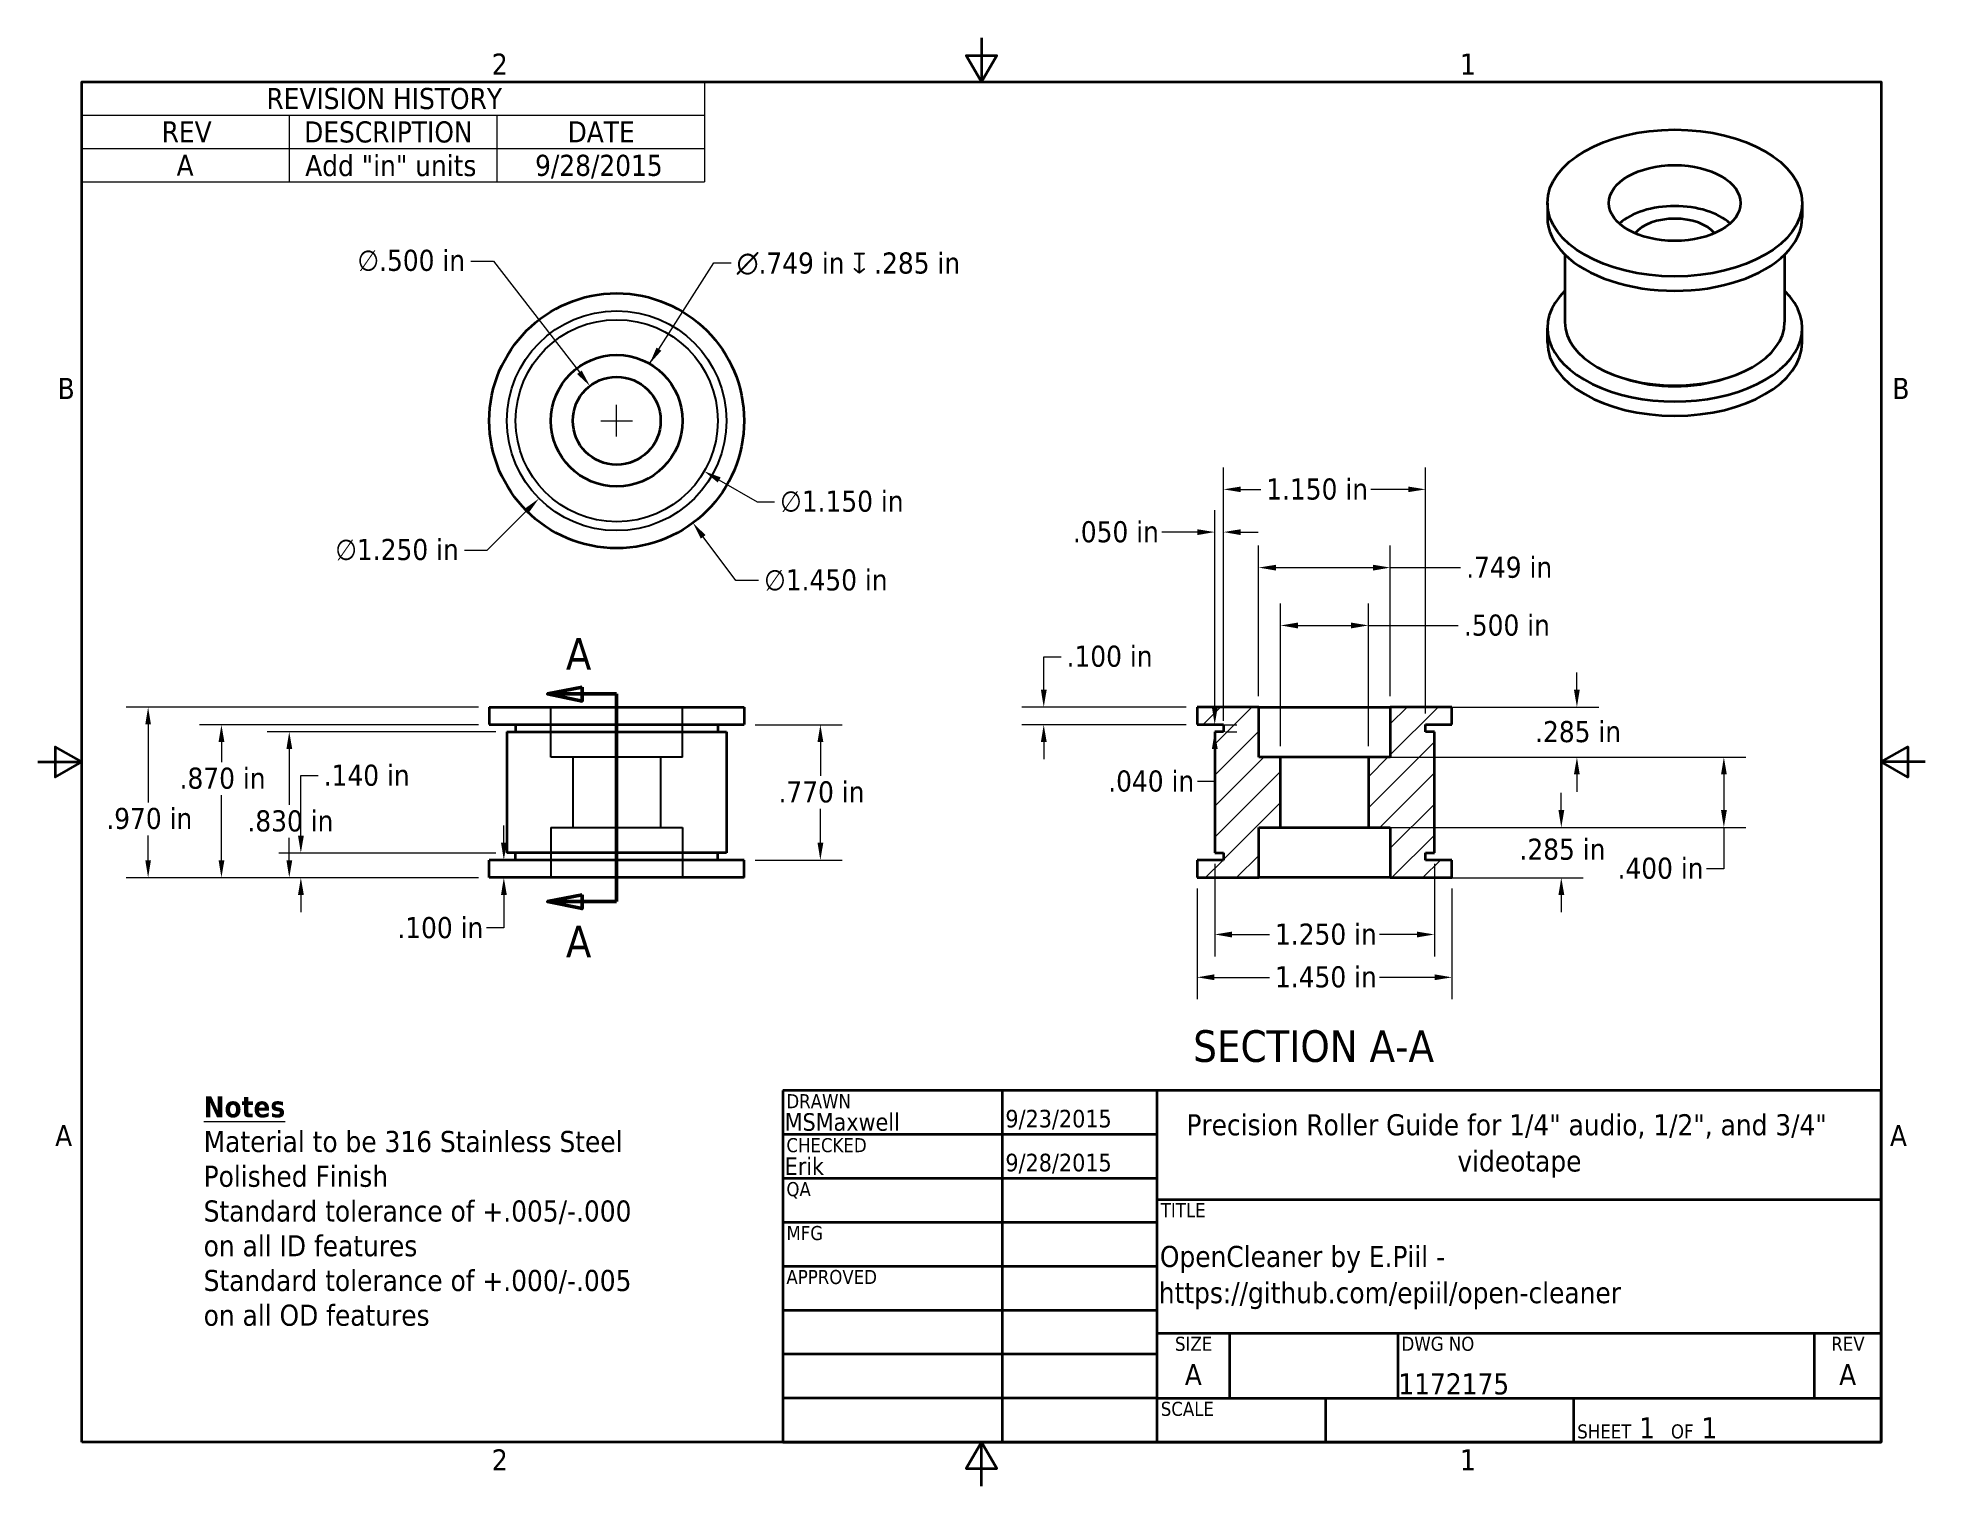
# Model space of a CAD drawing. Header units: inches. Extents: x 0.1 to 10.9, y 0.1 to 8.4.
import ezdxf
from ezdxf.enums import TextEntityAlignment as Align

# ---------------------------------------------------------------- set-up
doc = ezdxf.new("R2010")
doc.units = ezdxf.units.IN
doc.header["$MEASUREMENT"] = 0
for name, color, linetype, lineweight in [('Border (ANSI)', 7, 'Continuous', 35), ('Symbol (ANSI)', 7, 'Continuous', 18), ('Title (ANSI)', 7, 'Continuous', 35), ('Visible (ANSI)', 7, 'Continuous', 35)]:
    doc.layers.add(name, color=color, linetype=linetype, lineweight=lineweight)
for name, color, linetype, lineweight, true_color in [('Dimension (ANSI)', 1, 'Continuous', 18, 0xff0000), ('Hatch (ANSI)', 5, 'Continuous', 13, 0x0000ff), ('Hidden (ANSI)', 9, 'Continuous', 25, 0x808080), ('Section Line (ANSI)', 1, 'Continuous', 50, 0xff0000)]:
    doc.layers.add(name, color=color, linetype=linetype, lineweight=lineweight, true_color=true_color)
doc.styles.add('Label Text (ANSI)', font='tahoma.ttf')
doc.styles.add('Note Text (ANSI)', font='tahoma.ttf')
doc.styles.add('Text Style38', font='tahoma.ttf')
doc.styles.add('Text Style40', font='tahoma.ttf')
doc.dimstyles.new('Default (ANSI)', dxfattribs={"dimtxt": 0.12, "dimasz": 0.098425, "dimexe": 0.125, "dimexo": 0.0625, "dimgap": 0.031496, "dimtad": 0, "dimtih": 1, "dimtoh": 1, "dimdec": 3, "dimrnd": 1e-08, "dimzin": 4, "dimdsep": 46, "dimtxsty": 'Note Text (ANSI)', "dimcen": 0.09, "dimdle": 0.393701, "dimclrd": 256, "dimclre": 256, "dimclrt": 256, "dimadec": 0, "dimazin": 1, "dimtfac": 1, "dimtofl": 0, "dimtmove": 0, "dimatfit": 3, "dimfxl": 1, "dimtolj": 1, "dimtzin": 4, "dimlwd": -1, "dimlwe": -1, "dimarcsym": 0})
doc.dimstyles.new('Default (ANSI)$7', dxfattribs={"dimtxt": 0.12, "dimasz": 0.098425, "dimexe": 0.125, "dimexo": 0.0625, "dimgap": 0.031496, "dimtad": 0, "dimtih": 1, "dimtoh": 1, "dimdec": 3, "dimrnd": 1e-08, "dimzin": 4, "dimdsep": 46, "dimtxsty": 'Note Text (ANSI)', "dimcen": 0.09, "dimdle": 0.393701, "dimclrd": 256, "dimclre": 256, "dimclrt": 256, "dimadec": 0, "dimazin": 1, "dimtfac": 1, "dimtofl": 0, "dimtmove": 0, "dimatfit": 3, "dimfxl": 1, "dimtolj": 1, "dimtzin": 4, "dimlwd": -1, "dimlwe": -1, "dimarcsym": 0})

# ---------------------------------------------------------------- blocks, each defined once
blk = doc.blocks.new('Borders Default Border')
at = {"layer": 'Border (ANSI)', "flags": 128}
for points in [[(5.5, 8.37), (5.5, 8.12), (5.413, 8.27), (5.587, 8.27), (5.5, 8.12)], [(0.38, 0.38), (0.38, 8.12), (10.62, 8.12), (10.62, 0.38), (0.38, 0.38)], [(0.13, 4.25), (0.38, 4.25), (0.23, 4.337), (0.23, 4.163), (0.38, 4.25)], [(10.87, 4.25), (10.62, 4.25), (10.77, 4.337), (10.77, 4.163), (10.62, 4.25)], [(5.5, 0.13), (5.5, 0.38), (5.413, 0.23), (5.587, 0.23), (5.5, 0.38)]]:
    blk.add_lwpolyline(points, dxfattribs=at)
at = {"layer": 'Border (ANSI)', "char_height": 0.12, "attachment_point": 7, "style": 'Note Text (ANSI)'}
for s, insert in [('2', (2.714, 8.16)), ('1', (8.223, 8.16)), ('B', (0.243, 6.315)), ('B', (10.683, 6.315)), ('A', (0.229, 2.065)), ('A', (10.669, 2.065)), ('2', (2.714, 0.22)), ('1', (8.223, 0.22))]:
    blk.add_mtext(s, dxfattribs=dict(at, insert=insert))
blk = doc.blocks.new('Title Blocks ANSI A')
at = {"layer": 'Title (ANSI)'}
for p, q in [((11.25, 6.999), (5, 6.999)), ((5, 6.999), (5, 4.999)), ((6.25, 4.999), (6.25, 6.999)), ((7.13, 4.999), (7.13, 6.999)), ((11.25, 4.999), (11.25, 6.999)), ((7.13, 6.749), (5, 6.749)), ((7.13, 6.499), (5, 6.499)), ((7.13, 6.379), (11.25, 6.379)), ((7.13, 6.249), (5, 6.249)), ((7.13, 5.999), (5, 5.999)), ((7.13, 5.749), (5, 5.749)), ((7.13, 5.619), (11.25, 5.619)), ((7.544, 5.249), (7.544, 5.619)), ((8.5, 5.249), (8.5, 5.619)), ((10.87, 5.249), (10.87, 5.619)), ((7.13, 5.499), (5, 5.499)), ((7.13, 5.249), (5, 5.249)), ((7.13, 5.249), (11.25, 5.249)), ((8.089, 4.999), (8.089, 5.249)), ((9.5, 4.999), (9.5, 5.249)), ((5, 4.999), (11.25, 4.999))]:
    blk.add_line(p, q, dxfattribs=at)
at = {"layer": 'Title (ANSI)', "style": 'Text Style40'}
for s, p in [('DRAWN', (5.02, 6.979)), ('CHECKED', (5.02, 6.729)), ('QA', (5.02, 6.479)), ('TITLE', (7.15, 6.359)), ('MFG', (5.02, 6.229)), ('APPROVED', (5.02, 5.979)), ('DWG NO', (8.52, 5.599)), ('SCALE', (7.15, 5.229))]:
    blk.add_text(s, height=0.08, dxfattribs=at).set_placement(p, align=Align.TOP_LEFT)
for s, p in [('SIZE', (7.337, 5.599)), ('REV', (11.06, 5.599))]:
    blk.add_text(s, height=0.08, dxfattribs=at).set_placement(p, align=Align.TOP_CENTER)
at = {"layer": 'Title (ANSI)', "insert": (9.52, 5.019), "char_height": 0.12, "attachment_point": 7, "style": 'Note Text (ANSI)'}
blk.add_mtext('\\fTahoma|b0|i0;\\H0.0800;SHEET\\fTahoma|b0|i0;\\H0.1200; 1  \\fTahoma|b0|i0;\\H0.0800;OF\\fTahoma|b0|i0;\\H0.1200; 1 ', dxfattribs=at)
at = {"layer": 'Title (ANSI)'}
for tag, p, height, style in [('CREATION_DATE_001', (6.266, 6.79), 0.1, 'Text Style38'), ('AUTHOR_001', (5.01, 6.771), 0.1, 'Text Style38'), ('DESCRIPTION_001', (7.296, 6.745), 0.12, 'Note Text (ANSI)'), ('DESCRIPTION_002', (8.838, 6.539), 0.12, 'Note Text (ANSI)'), ('CHECKED_BY_001', (5.01, 6.519), 0.1, 'Text Style38'), ('CHECKED_DATE_001', (6.266, 6.54), 0.1, 'Text Style38'), ('PROJECT_001', (7.145, 5.996), 0.12, 'Note Text (ANSI)'), ('PROJECT_002', (7.139, 5.79), 0.12, 'Note Text (ANSI)'), ('Sheet_Size_001', (7.287, 5.324), 0.12, 'Note Text (ANSI)'), ('PART_NUMBER_001', (8.502, 5.271), 0.12, 'Note Text (ANSI)'), ('REVISION_NUMBER_001', (11.01, 5.324), 0.12, 'Note Text (ANSI)')]:
    blk.add_attdef(tag, p, '', height=height, dxfattribs=dict(at, style=style))
at = {"layer": 'Title (ANSI)', "style": 'Text Style38'}
for tag, p in [('MFG_APPROVED_BY', (5.02, 6.019)), ('MFG_APPROVED_DATE', (6.27, 6.019)), ('ENG_APPROVED_BY', (5.02, 5.769)), ('ENG_APPROVAL_DATE', (6.27, 5.769))]:
    blk.add_attdef(tag, text='', height=0.1, dxfattribs=at).set_placement(p, align=Align.BOTTOM_LEFT)
blk = doc.blocks.new('2dTransSection0')
at = {"layer": 'Section Line (ANSI)', "linetype": 'Continuous'}
for p, q in [((3.227, 4.676), (3.031, 4.637)), ((3.227, 4.637), (3.031, 4.637)), ((3.031, 4.637), (3.227, 4.597)), ((3.227, 4.597), (3.227, 4.676)), ((3.424, 4.637), (3.227, 4.637)), ((3.424, 3.456), (3.424, 4.637)), ((3.424, 4.423), (3.424, 4.637)), ((3.424, 3.456), (3.424, 3.669)), ((3.227, 3.495), (3.031, 3.456)), ((3.227, 3.456), (3.031, 3.456)), ((3.031, 3.456), (3.227, 3.416)), ((3.227, 3.416), (3.227, 3.495)), ((3.424, 3.456), (3.227, 3.456))]:
    blk.add_line(p, q, dxfattribs=at)
at = {"layer": 'Section Line (ANSI)', "linetype": 'Continuous', "flags": 128}
for points in [[(3.227, 4.676), (3.031, 4.637), (3.227, 4.597), (3.227, 4.676)], [(3.227, 3.495), (3.031, 3.456), (3.227, 3.416), (3.227, 3.495)]]:
    blk.add_lwpolyline(points, dxfattribs=at)
at = {"layer": 'Section Line (ANSI)'}
for points in [[(3.227, 4.676), (3.031, 4.637), (3.227, 4.597), (3.227, 4.676)], [(3.227, 3.495), (3.031, 3.456), (3.227, 3.416), (3.227, 3.495)]]:
    blk.add_solid(points, dxfattribs=at)
at = {"layer": 'Section Line (ANSI)', "char_height": 0.18, "attachment_point": 7, "style": 'Label Text (ANSI)'}
for insert in [(3.135, 4.775), (3.135, 3.138)]:
    blk.add_mtext('A', dxfattribs=dict(at, insert=insert))
blk = doc.blocks.new('*D7')
at = {"layer": 'Defpoints', "color": 0, "transparency": 16777216}
for p in [(2.991, 6.772), (3.858, 5.61)]:
    blk.add_point(p, dxfattribs=at)
at = {"layer": 'Dimension (ANSI)', "transparency": 16777216}
for p, q in [((3.424, 6.101), (3.424, 6.281)), ((3.334, 6.191), (3.514, 6.191)), ((4.102, 5.282), (3.917, 5.531)), ((4.231, 5.282), (4.102, 5.282))]:
    blk.add_line(p, q, dxfattribs=at)
blk.add_solid([(3.93, 5.541), (3.903, 5.521), (3.858, 5.61)], dxfattribs=at)
at = {"layer": 'Dimension (ANSI)', "transparency": 16777216, "insert": (4.263, 5.346), "char_height": 0.12, "attachment_point": 1, "style": 'Note Text (ANSI)'}
blk.add_mtext('\\A1;∅1.450 in', dxfattribs=at)
blk = doc.blocks.new('*D8')
at = {"layer": 'Defpoints', "color": 0, "transparency": 16777216}
for p in [(3.272, 6.389), (3.577, 5.993)]:
    blk.add_point(p, dxfattribs=at)
at = {"layer": 'Dimension (ANSI)', "transparency": 16777216}
for p, q in [((2.595, 7.099), (2.724, 7.099)), ((2.724, 7.099), (3.212, 6.467)), ((3.424, 6.101), (3.424, 6.281)), ((3.334, 6.191), (3.514, 6.191))]:
    blk.add_line(p, q, dxfattribs=at)
blk.add_solid([(3.225, 6.477), (3.199, 6.457), (3.272, 6.389)], dxfattribs=at)
at = {"layer": 'Dimension (ANSI)', "transparency": 16777216, "insert": (1.949, 7.164), "char_height": 0.12, "attachment_point": 1, "style": 'Note Text (ANSI)'}
blk.add_mtext('\\A1;∅.500 in', dxfattribs=at)
blk = doc.blocks.new('*D9')
at = {"layer": 'Defpoints', "color": 0, "transparency": 16777216}
for p in [(3.866, 6.633), (2.982, 5.749)]:
    blk.add_point(p, dxfattribs=at)
at = {"layer": 'Dimension (ANSI)', "transparency": 16777216}
for p, q in [((3.424, 6.101), (3.424, 6.281)), ((3.334, 6.191), (3.514, 6.191)), ((2.688, 5.455), (2.913, 5.68)), ((2.559, 5.455), (2.688, 5.455))]:
    blk.add_line(p, q, dxfattribs=at)
blk.add_solid([(2.901, 5.691), (2.924, 5.668), (2.982, 5.749)], dxfattribs=at)
at = {"layer": 'Dimension (ANSI)', "transparency": 16777216, "insert": (1.823, 5.519), "char_height": 0.12, "attachment_point": 1, "style": 'Note Text (ANSI)'}
blk.add_mtext('\\A1;∅1.250 in', dxfattribs=at)
blk = doc.blocks.new('*D10')
at = {"layer": 'Defpoints', "color": 0, "transparency": 16777216}
for p in [(2.699, 3.692), (2.782, 3.692), (2.699, 3.592)]:
    blk.add_point(p, dxfattribs=at)
at = {"layer": 'Dimension (ANSI)', "transparency": 16777216}
for p, q in [((2.782, 3.791), (2.782, 3.889)), ((2.762, 3.692), (2.907, 3.692)), ((2.762, 3.592), (2.907, 3.592)), ((2.782, 3.494), (2.782, 3.306)), ((2.782, 3.306), (2.684, 3.306))]:
    blk.add_line(p, q, dxfattribs=at)
for points in [[(2.766, 3.791), (2.799, 3.791), (2.782, 3.692)], [(2.766, 3.494), (2.799, 3.494), (2.782, 3.592)]]:
    blk.add_solid(points, dxfattribs=at)
at = {"layer": 'Dimension (ANSI)', "transparency": 16777216, "insert": (2.176, 3.368), "char_height": 0.12, "attachment_point": 1, "style": 'Note Text (ANSI)'}
blk.add_mtext('\\A1;.100 in', dxfattribs=at)
blk = doc.blocks.new('*D11')
at = {"layer": 'Defpoints', "color": 0, "transparency": 16777216}
for p in [(1.627, 3.732), (2.799, 3.732), (2.699, 3.592)]:
    blk.add_point(p, dxfattribs=at)
at = {"layer": 'Dimension (ANSI)', "transparency": 16777216}
for p, q in [((1.627, 3.831), (1.627, 4.173)), ((1.627, 4.173), (1.726, 4.173)), ((2.737, 3.732), (1.502, 3.732)), ((2.637, 3.592), (1.502, 3.592)), ((1.627, 3.494), (1.627, 3.396))]:
    blk.add_line(p, q, dxfattribs=at)
for points in [[(1.611, 3.831), (1.644, 3.831), (1.627, 3.732)], [(1.611, 3.494), (1.644, 3.494), (1.627, 3.592)]]:
    blk.add_solid(points, dxfattribs=at)
at = {"layer": 'Dimension (ANSI)', "transparency": 16777216, "insert": (1.757, 4.235), "char_height": 0.12, "attachment_point": 1, "style": 'Note Text (ANSI)'}
blk.add_mtext('\\A1;.140 in', dxfattribs=at)
blk = doc.blocks.new('*D12')
at = {"layer": 'Defpoints', "color": 0, "transparency": 16777216}
for p in [(1.561, 4.422), (2.799, 4.422), (2.699, 3.592)]:
    blk.add_point(p, dxfattribs=at)
at = {"layer": 'Dimension (ANSI)', "transparency": 16777216}
for p, q in [((2.737, 4.422), (1.436, 4.422)), ((1.561, 4.324), (1.561, 4.007)), ((1.561, 3.691), (1.561, 3.818)), ((2.637, 3.592), (1.436, 3.592))]:
    blk.add_line(p, q, dxfattribs=at)
for points in [[(1.545, 4.324), (1.578, 4.324), (1.561, 4.422)], [(1.545, 3.691), (1.578, 3.691), (1.561, 3.592)]]:
    blk.add_solid(points, dxfattribs=at)
at = {"layer": 'Dimension (ANSI)', "transparency": 16777216, "insert": (1.323, 3.975), "char_height": 0.12, "attachment_point": 1, "style": 'Note Text (ANSI)'}
blk.add_mtext('\\A1;.830 in', dxfattribs=at)
blk = doc.blocks.new('*D13')
at = {"layer": 'Defpoints', "color": 0, "transparency": 16777216}
for p in [(1.175, 4.462), (2.699, 4.462), (2.699, 3.592)]:
    blk.add_point(p, dxfattribs=at)
at = {"layer": 'Dimension (ANSI)', "transparency": 16777216}
for p, q in [((2.637, 4.462), (1.05, 4.462)), ((1.175, 4.364), (1.175, 4.249)), ((1.175, 3.691), (1.175, 4.061)), ((2.637, 3.592), (1.05, 3.592))]:
    blk.add_line(p, q, dxfattribs=at)
for points in [[(1.159, 4.364), (1.192, 4.364), (1.175, 4.462)], [(1.159, 3.691), (1.192, 3.691), (1.175, 3.592)]]:
    blk.add_solid(points, dxfattribs=at)
at = {"layer": 'Dimension (ANSI)', "transparency": 16777216, "insert": (0.937, 4.218), "char_height": 0.12, "attachment_point": 1, "style": 'Note Text (ANSI)'}
blk.add_mtext('\\A1;.870 in', dxfattribs=at)
blk = doc.blocks.new('*D14')
at = {"layer": 'Defpoints', "color": 0, "transparency": 16777216}
for p in [(0.758, 4.562), (2.699, 4.562), (2.699, 3.592)]:
    blk.add_point(p, dxfattribs=at)
at = {"layer": 'Dimension (ANSI)', "transparency": 16777216}
for p, q in [((2.637, 4.562), (0.633, 4.562)), ((0.758, 4.464), (0.758, 4.02)), ((0.758, 3.691), (0.758, 3.832)), ((2.637, 3.592), (0.633, 3.592))]:
    blk.add_line(p, q, dxfattribs=at)
for points in [[(0.742, 4.464), (0.774, 4.464), (0.758, 4.562)], [(0.742, 3.691), (0.774, 3.691), (0.758, 3.592)]]:
    blk.add_solid(points, dxfattribs=at)
at = {"layer": 'Dimension (ANSI)', "transparency": 16777216, "insert": (0.52, 3.989), "char_height": 0.12, "attachment_point": 1, "style": 'Note Text (ANSI)'}
blk.add_mtext('\\A1;.970 in', dxfattribs=at)
blk = doc.blocks.new('*D15')
at = {"layer": 'Defpoints', "color": 0, "transparency": 16777216}
for p in [(6.727, 4.562), (5.854, 4.462), (6.727, 4.462)]:
    blk.add_point(p, dxfattribs=at)
at = {"layer": 'Dimension (ANSI)', "transparency": 16777216}
for p, q in [((5.854, 4.661), (5.854, 4.849)), ((5.854, 4.849), (5.953, 4.849)), ((6.664, 4.562), (5.729, 4.562)), ((6.664, 4.462), (5.729, 4.462)), ((5.854, 4.364), (5.854, 4.266))]:
    blk.add_line(p, q, dxfattribs=at)
for points in [[(5.838, 4.661), (5.871, 4.661), (5.854, 4.562)], [(5.838, 4.364), (5.871, 4.364), (5.854, 4.462)]]:
    blk.add_solid(points, dxfattribs=at)
at = {"layer": 'Dimension (ANSI)', "transparency": 16777216, "insert": (5.984, 4.912), "char_height": 0.12, "attachment_point": 1, "style": 'Note Text (ANSI)'}
blk.add_mtext('\\A1;.100 in', dxfattribs=at)
blk = doc.blocks.new('*D16')
at = {"layer": 'Defpoints', "color": 0, "transparency": 16777216}
for p in [(7.826, 4.562), (7.826, 4.277), (8.888, 4.277)]:
    blk.add_point(p, dxfattribs=at)
at = {"layer": 'Dimension (ANSI)', "transparency": 16777216}
for p, q in [((8.888, 4.661), (8.888, 4.759)), ((7.889, 4.562), (9.013, 4.562)), ((7.889, 4.277), (9.013, 4.277)), ((8.888, 4.179), (8.888, 4.081))]:
    blk.add_line(p, q, dxfattribs=at)
for points in [[(8.871, 4.661), (8.904, 4.661), (8.888, 4.562)], [(8.871, 4.179), (8.904, 4.179), (8.888, 4.277)]]:
    blk.add_solid(points, dxfattribs=at)
at = {"layer": 'Dimension (ANSI)', "transparency": 16777216, "insert": (8.65, 4.483), "char_height": 0.12, "attachment_point": 1, "style": 'Note Text (ANSI)'}
blk.add_mtext('\\A1;.285 in', dxfattribs=at)
blk = doc.blocks.new('*D17')
at = {"layer": 'Defpoints', "color": 0, "transparency": 16777216}
for p in [(7.702, 4.277), (7.702, 3.877), (9.724, 3.877)]:
    blk.add_point(p, dxfattribs=at)
at = {"layer": 'Dimension (ANSI)', "transparency": 16777216}
for p, q in [((7.764, 4.277), (9.849, 4.277)), ((9.724, 4.179), (9.724, 3.976)), ((7.764, 3.877), (9.849, 3.877)), ((9.724, 3.877), (9.724, 3.643)), ((9.724, 3.643), (9.626, 3.643))]:
    blk.add_line(p, q, dxfattribs=at)
for points in [[(9.708, 4.179), (9.741, 4.179), (9.724, 4.277)], [(9.708, 3.976), (9.741, 3.976), (9.724, 3.877)]]:
    blk.add_solid(points, dxfattribs=at)
at = {"layer": 'Dimension (ANSI)', "transparency": 16777216, "insert": (9.119, 3.706), "char_height": 0.12, "attachment_point": 1, "style": 'Note Text (ANSI)'}
blk.add_mtext('\\A1;.400 in', dxfattribs=at)
blk = doc.blocks.new('*D18')
at = {"layer": 'Defpoints', "color": 0, "transparency": 16777216}
for p in [(7.826, 3.877), (7.826, 3.592), (8.799, 3.592)]:
    blk.add_point(p, dxfattribs=at)
at = {"layer": 'Dimension (ANSI)', "transparency": 16777216}
for p, q in [((8.799, 3.976), (8.799, 4.074)), ((7.889, 3.877), (8.924, 3.877)), ((7.889, 3.592), (8.924, 3.592)), ((8.799, 3.494), (8.799, 3.396))]:
    blk.add_line(p, q, dxfattribs=at)
for points in [[(8.783, 3.976), (8.816, 3.976), (8.799, 3.877)], [(8.783, 3.494), (8.816, 3.494), (8.799, 3.592)]]:
    blk.add_solid(points, dxfattribs=at)
at = {"layer": 'Dimension (ANSI)', "transparency": 16777216, "insert": (8.561, 3.814), "char_height": 0.12, "attachment_point": 1, "style": 'Note Text (ANSI)'}
blk.add_mtext('\\A1;.285 in', dxfattribs=at)
blk = doc.blocks.new('*D19')
at = {"layer": 'Defpoints', "color": 0, "transparency": 16777216}
for p in [(6.727, 4.462), (6.827, 4.422), (6.827, 4.422)]:
    blk.add_point(p, dxfattribs=at)
at = {"layer": 'Dimension (ANSI)', "transparency": 16777216}
for p, q in [((6.827, 4.561), (6.827, 4.659)), ((6.789, 4.462), (6.952, 4.462)), ((6.889, 4.422), (6.952, 4.422)), ((6.827, 4.324), (6.827, 4.14)), ((6.827, 4.14), (6.729, 4.14))]:
    blk.add_line(p, q, dxfattribs=at)
for points in [[(6.811, 4.561), (6.844, 4.561), (6.827, 4.462)], [(6.811, 4.324), (6.844, 4.324), (6.827, 4.422)]]:
    blk.add_solid(points, dxfattribs=at)
at = {"layer": 'Dimension (ANSI)', "transparency": 16777216, "insert": (6.221, 4.202), "char_height": 0.12, "attachment_point": 1, "style": 'Note Text (ANSI)'}
blk.add_mtext('\\A1;.040 in', dxfattribs=at)
blk = doc.blocks.new('*D20')
at = {"layer": 'Defpoints', "color": 0, "transparency": 16777216}
for p in [(6.827, 5.558), (6.827, 4.422), (6.877, 4.422)]:
    blk.add_point(p, dxfattribs=at)
at = {"layer": 'Dimension (ANSI)', "transparency": 16777216}
for p, q in [((6.827, 4.485), (6.827, 5.683)), ((6.877, 4.485), (6.877, 5.683)), ((6.728, 5.558), (6.527, 5.558)), ((6.975, 5.558), (7.074, 5.558))]:
    blk.add_line(p, q, dxfattribs=at)
for points in [[(6.728, 5.574), (6.728, 5.541), (6.827, 5.558)], [(6.975, 5.574), (6.975, 5.541), (6.877, 5.558)]]:
    blk.add_solid(points, dxfattribs=at)
at = {"layer": 'Dimension (ANSI)', "transparency": 16777216, "insert": (6.02, 5.62), "char_height": 0.12, "attachment_point": 1, "style": 'Note Text (ANSI)'}
blk.add_mtext('\\A1;.050 in', dxfattribs=at)
blk = doc.blocks.new('*D21')
at = {"layer": 'Defpoints', "color": 0, "transparency": 16777216}
for p in [(2.926, 6.479), (3.922, 5.904)]:
    blk.add_point(p, dxfattribs=at)
at = {"layer": 'Dimension (ANSI)', "transparency": 16777216}
for p, q in [((3.424, 6.101), (3.424, 6.281)), ((3.334, 6.191), (3.514, 6.191)), ((4.225, 5.729), (4.008, 5.854)), ((4.323, 5.729), (4.225, 5.729))]:
    blk.add_line(p, q, dxfattribs=at)
blk.add_solid([(4.016, 5.869), (3.999, 5.84), (3.922, 5.904)], dxfattribs=at)
at = {"layer": 'Dimension (ANSI)', "transparency": 16777216, "insert": (4.354, 5.794), "char_height": 0.12, "attachment_point": 1, "style": 'Note Text (ANSI)'}
blk.add_mtext('\\A1;∅1.150 in', dxfattribs=at)
blk = doc.blocks.new('*D22')
at = {"layer": 'Defpoints', "color": 0, "transparency": 16777216}
for p in [(8.027, 5.801), (6.877, 4.462), (8.027, 4.462)]:
    blk.add_point(p, dxfattribs=at)
at = {"layer": 'Dimension (ANSI)', "transparency": 16777216}
for p, q in [((6.877, 4.525), (6.877, 5.926)), ((8.027, 4.525), (8.027, 5.926)), ((6.975, 5.801), (7.089, 5.801)), ((7.928, 5.801), (7.715, 5.801))]:
    blk.add_line(p, q, dxfattribs=at)
for points in [[(6.975, 5.817), (6.975, 5.785), (6.877, 5.801)], [(7.928, 5.817), (7.928, 5.785), (8.027, 5.801)]]:
    blk.add_solid(points, dxfattribs=at)
at = {"layer": 'Dimension (ANSI)', "transparency": 16777216, "insert": (7.12, 5.863), "char_height": 0.12, "attachment_point": 1, "style": 'Note Text (ANSI)'}
blk.add_mtext('\\A1;1.150 in', dxfattribs=at)
blk = doc.blocks.new('*D23')
at = {"layer": 'Defpoints', "color": 0, "transparency": 16777216}
for p in [(7.826, 5.356), (7.077, 4.562), (7.826, 4.562)]:
    blk.add_point(p, dxfattribs=at)
at = {"layer": 'Dimension (ANSI)', "transparency": 16777216}
for p, q in [((7.077, 4.625), (7.077, 5.481)), ((7.826, 4.625), (7.826, 5.481)), ((7.176, 5.356), (7.728, 5.356)), ((7.826, 5.356), (8.226, 5.356))]:
    blk.add_line(p, q, dxfattribs=at)
for points in [[(7.176, 5.372), (7.176, 5.339), (7.077, 5.356)], [(7.728, 5.372), (7.728, 5.339), (7.826, 5.356)]]:
    blk.add_solid(points, dxfattribs=at)
at = {"layer": 'Dimension (ANSI)', "transparency": 16777216, "insert": (8.258, 5.418), "char_height": 0.12, "attachment_point": 1, "style": 'Note Text (ANSI)'}
blk.add_mtext('\\A1;.749 in', dxfattribs=at)
blk = doc.blocks.new('*D24')
at = {"layer": 'Defpoints', "color": 0, "transparency": 16777216}
for p in [(7.702, 5.027), (7.202, 4.277), (7.702, 4.277)]:
    blk.add_point(p, dxfattribs=at)
at = {"layer": 'Dimension (ANSI)', "transparency": 16777216}
for p, q in [((7.202, 4.34), (7.202, 5.152)), ((7.702, 4.34), (7.702, 5.152)), ((7.3, 5.027), (7.603, 5.027)), ((7.702, 5.027), (8.213, 5.027))]:
    blk.add_line(p, q, dxfattribs=at)
for points in [[(7.3, 5.043), (7.3, 5.01), (7.202, 5.027)], [(7.603, 5.043), (7.603, 5.01), (7.702, 5.027)]]:
    blk.add_solid(points, dxfattribs=at)
at = {"layer": 'Dimension (ANSI)', "transparency": 16777216, "insert": (8.245, 5.089), "char_height": 0.12, "attachment_point": 1, "style": 'Note Text (ANSI)'}
blk.add_mtext('\\A1;.500 in', dxfattribs=at)
blk = doc.blocks.new('*D25')
at = {"layer": 'Defpoints', "color": 0, "transparency": 16777216}
for p in [(6.727, 3.592), (8.177, 3.592), (6.727, 3.025)]:
    blk.add_point(p, dxfattribs=at)
at = {"layer": 'Dimension (ANSI)', "transparency": 16777216}
for p, q in [((6.727, 3.53), (6.727, 2.9)), ((8.177, 3.53), (8.177, 2.9)), ((6.825, 3.025), (7.139, 3.025)), ((8.078, 3.025), (7.765, 3.025))]:
    blk.add_line(p, q, dxfattribs=at)
for points in [[(6.825, 3.042), (6.825, 3.009), (6.727, 3.025)], [(8.078, 3.042), (8.078, 3.009), (8.177, 3.025)]]:
    blk.add_solid(points, dxfattribs=at)
at = {"layer": 'Dimension (ANSI)', "transparency": 16777216, "insert": (7.17, 3.088), "char_height": 0.12, "attachment_point": 1, "style": 'Note Text (ANSI)'}
blk.add_mtext('\\A1;1.450 in', dxfattribs=at)
blk = doc.blocks.new('*D26')
at = {"layer": 'Defpoints', "color": 0, "transparency": 16777216}
for p in [(6.827, 3.732), (8.077, 3.732), (8.077, 3.269)]:
    blk.add_point(p, dxfattribs=at)
at = {"layer": 'Dimension (ANSI)', "transparency": 16777216}
for p, q in [((6.827, 3.67), (6.827, 3.144)), ((8.077, 3.67), (8.077, 3.144)), ((6.925, 3.269), (7.139, 3.269)), ((7.978, 3.269), (7.765, 3.269))]:
    blk.add_line(p, q, dxfattribs=at)
for points in [[(6.925, 3.285), (6.925, 3.252), (6.827, 3.269)], [(7.978, 3.285), (7.978, 3.252), (8.077, 3.269)]]:
    blk.add_solid(points, dxfattribs=at)
at = {"layer": 'Dimension (ANSI)', "transparency": 16777216, "insert": (7.17, 3.331), "char_height": 0.12, "attachment_point": 1, "style": 'Note Text (ANSI)'}
blk.add_mtext('\\A1;1.250 in', dxfattribs=at)
blk = doc.blocks.new('*D27')
at = {"layer": 'Defpoints', "color": 0, "transparency": 16777216}
for p in [(4.149, 4.462), (4.583, 4.462), (4.149, 3.692)]:
    blk.add_point(p, dxfattribs=at)
at = {"layer": 'Dimension (ANSI)', "transparency": 16777216}
for p, q in [((4.212, 4.462), (4.708, 4.462)), ((4.583, 4.364), (4.583, 4.171)), ((4.583, 3.791), (4.583, 3.983)), ((4.212, 3.692), (4.708, 3.692))]:
    blk.add_line(p, q, dxfattribs=at)
for points in [[(4.567, 4.364), (4.6, 4.364), (4.583, 4.462)], [(4.567, 3.791), (4.6, 3.791), (4.583, 3.692)]]:
    blk.add_solid(points, dxfattribs=at)
at = {"layer": 'Dimension (ANSI)', "transparency": 16777216, "insert": (4.345, 4.14), "char_height": 0.12, "attachment_point": 1, "style": 'Note Text (ANSI)'}
blk.add_mtext('\\A1;.770 in', dxfattribs=at)
blk = doc.blocks.new('REVISION HISTORY')
at = {"layer": 'Symbol (ANSI)'}
for p, q in [((0.38, 8.12), (3.923, 8.12)), ((0.38, 8.12), (0.38, 7.93)), ((3.923, 8.12), (3.923, 7.93)), ((0.38, 7.93), (3.923, 7.93)), ((0.38, 7.93), (0.38, 7.74)), ((1.561, 7.93), (1.561, 7.74)), ((2.742, 7.93), (2.742, 7.74)), ((3.923, 7.93), (3.923, 7.74)), ((0.38, 7.74), (3.923, 7.74)), ((0.38, 7.74), (0.38, 7.55)), ((1.561, 7.74), (1.561, 7.55)), ((2.742, 7.74), (2.742, 7.55)), ((3.923, 7.74), (3.923, 7.55)), ((0.38, 7.55), (3.923, 7.55))]:
    blk.add_line(p, q, dxfattribs=at)
at = {"layer": 'Symbol (ANSI)', "char_height": 0.12, "attachment_point": 7, "style": 'Note Text (ANSI)'}
for s, insert in [('REVISION HISTORY', (1.431, 7.962)), ('REV', (0.835, 7.775)), ('DESCRIPTION', (1.646, 7.772)), ('DATE', (3.145, 7.775)), ('A', (0.92, 7.585)), ('Add "in" units', (1.652, 7.581)), ('9/28/2015', (2.96, 7.569))]:
    blk.add_mtext(s, dxfattribs=dict(at, insert=insert))

msp = doc.modelspace()

# ---------------------------------------------------------------- hatches: boundary and pattern name
at = {"layer": 'Hatch (ANSI)'}
h = msp.add_hatch(dxfattribs=at)
h.set_pattern_fill('ANSI31', color=256, style=0)
h.paths.add_polyline_path([(6.72676, 3.69244), (6.72676, 3.59244), (7.07726, 3.59244), (7.07726, 3.87744), (7.20176, 3.87744), (7.20176, 4.27744), (7.07726, 4.27744), (7.07726, 4.56244), (6.72676, 4.56244), (6.72676, 4.46244), (6.87676, 4.46244), (6.87676, 4.42244), (6.82676, 4.42244), (6.82676, 3.73244), (6.87676, 3.73244), (6.87676, 3.69244)])
h.paths.add_polyline_path([(8.17676, 3.59244), (8.17676, 3.69244), (8.02676, 3.69244), (8.02676, 3.73244), (8.07676, 3.73244), (8.07676, 4.42244), (8.02676, 4.42244), (8.02676, 4.46244), (8.17676, 4.46244), (8.17676, 4.56244), (7.82626, 4.56244), (7.82626, 4.27744), (7.70176, 4.27744), (7.70176, 3.87744), (7.82626, 3.87744), (7.82626, 3.59244)])

# ---------------------------------------------------------------- linework, layer by layer
at = {"layer": 'Hidden (ANSI)'}
for p, q in [((3.04984, 4.27744), (3.04984, 4.56244)), ((3.79884, 4.27744), (3.79884, 4.56244)), ((3.79884, 4.27744), (3.04984, 4.27744)), ((3.17434, 4.27744), (3.17434, 3.87744)), ((3.67434, 4.27744), (3.67434, 3.87744)), ((3.04984, 3.87744), (3.79884, 3.87744)), ((3.04984, 3.87744), (3.04984, 3.59244)), ((3.79884, 3.87744), (3.79884, 3.59244))]:
    msp.add_line(p, q, dxfattribs=at)
for radius in [0.625, 0.575]:
    msp.add_circle((3.42434, 6.19119), radius, dxfattribs=at)
at = {"layer": 'Visible (ANSI)'}
for p, q in [((8.71984, 7.42982), (8.71984, 7.34806)), ((10.16984, 7.42982), (10.16984, 7.34806)), ((8.81984, 7.13648), (8.81984, 6.75125)), ((10.06984, 7.13648), (10.06984, 6.75125)), ((8.71984, 6.6368), (8.71984, 6.71855)), ((10.16984, 6.6368), (10.16984, 6.71855)), ((2.69934, 4.56244), (4.14934, 4.56244)), ((2.69934, 4.56244), (2.69934, 4.46244)), ((4.14934, 4.56244), (4.14934, 4.46244)), ((7.07726, 4.56244), (6.72676, 4.56244)), ((6.72676, 4.56244), (6.72676, 4.46244)), ((7.07726, 4.27744), (7.07726, 4.56244)), ((7.07726, 4.56244), (7.82626, 4.56244)), ((8.17676, 4.56244), (7.82626, 4.56244)), ((7.82626, 4.56244), (7.82626, 4.27744)), ((8.17676, 4.46244), (8.17676, 4.56244)), ((2.69934, 4.46244), (4.14934, 4.46244)), ((2.79934, 4.42244), (4.04934, 4.42244)), ((2.79934, 4.42244), (2.79934, 3.73244)), ((2.84934, 4.46244), (2.84934, 4.42244)), ((3.99934, 4.46244), (3.99934, 4.42244)), ((4.04934, 4.42244), (4.04934, 3.73244)), ((6.72676, 4.46244), (6.87676, 4.46244)), ((6.87676, 4.42244), (6.82676, 4.42244)), ((6.82676, 4.42244), (6.82676, 3.73244)), ((6.87676, 4.46244), (6.87676, 4.42244)), ((8.02676, 4.42244), (8.02676, 4.46244)), ((8.02676, 4.46244), (8.17676, 4.46244)), ((8.07676, 4.42244), (8.02676, 4.42244)), ((8.07676, 3.73244), (8.07676, 4.42244)), ((7.20176, 4.27744), (7.07726, 4.27744)), ((7.20176, 3.87744), (7.20176, 4.27744)), ((7.70176, 4.27744), (7.20176, 4.27744)), ((7.82626, 4.27744), (7.70176, 4.27744)), ((7.70176, 4.27744), (7.70176, 3.87744)), ((7.07726, 3.59244), (7.07726, 3.87744)), ((7.07726, 3.87744), (7.20176, 3.87744)), ((7.20176, 3.87744), (7.70176, 3.87744)), ((7.70176, 3.87744), (7.82626, 3.87744)), ((7.82626, 3.87744), (7.82626, 3.59244)), ((4.14934, 3.69244), (2.69934, 3.69244)), ((2.69934, 3.59244), (2.69934, 3.69244)), ((4.04934, 3.73244), (2.79934, 3.73244)), ((2.84934, 3.69244), (2.84934, 3.73244)), ((3.99934, 3.69244), (3.99934, 3.73244)), ((4.14934, 3.59244), (4.14934, 3.69244)), ((6.72676, 3.69244), (6.72676, 3.59244)), ((6.87676, 3.69244), (6.72676, 3.69244)), ((6.82676, 3.73244), (6.87676, 3.73244)), ((6.87676, 3.73244), (6.87676, 3.69244)), ((8.02676, 3.69244), (8.02676, 3.73244)), ((8.02676, 3.73244), (8.07676, 3.73244)), ((8.17676, 3.69244), (8.02676, 3.69244)), ((8.17676, 3.59244), (8.17676, 3.69244)), ((4.14934, 3.59244), (2.69934, 3.59244)), ((6.72676, 3.59244), (7.07726, 3.59244)), ((7.82626, 3.59244), (7.07726, 3.59244)), ((7.82626, 3.59244), (8.17676, 3.59244))]:
    msp.add_line(p, q, dxfattribs=at)
for radius in [0.725, 0.3745, 0.25]:
    msp.add_circle((3.42434, 6.19119), radius, dxfattribs=at)
for major_axis in [(0.725, 0), (0.3745, 0)]:
    msp.add_ellipse((9.44484, 7.42982), major_axis=major_axis, ratio=0.5758617, dxfattribs=at)
for centre, major_axis, start_param, end_param in [((9.44484, 7.19682), (-0.3745, 0), 3.71227193, 5.71250603), ((9.44484, 7.34806), (0.725, 0), 3.14159265, 6.28318531), ((9.44484, 7.19682), (-0.25, 0), 3.58045057, 5.84432739), ((9.44484, 6.71855), (-0.725, 0), 5.75172707, 9.9562362), ((9.44484, 6.75125), (-0.625, 0), 0, 3.14159265), ((9.44484, 6.6368), (-0.725, 0), 0, 3.14159265), ((9.44484, 6.71855), (0.575, 0), 4.19552363, 5.22925433)]:
    msp.add_ellipse(centre, major_axis=major_axis, ratio=0.5758617, start_param=start_param, end_param=end_param, dxfattribs=at)

# ---------------------------------------------------------------- block references
msp.add_blockref('Borders Default Border', (0, 0))
msp.add_blockref('Title Blocks ANSI A', (-0.63002, -4.6186)).add_auto_attribs({'AUTHOR_001': 'MSMaxwell', 'CHECKED_BY_001': 'Erik', 'CREATION_DATE_001': '9/23/2015', 'CHECKED_DATE_001': '9/28/2015', 'DESCRIPTION_001': 'Precision Roller Guide for 1/4" audio, 1/2", and 3/4"', 'PROJECT_001': 'OpenCleaner by E.Piil -', 'Sheet_Size_001': 'A', 'PART_NUMBER_001': '1172175', 'REVISION_NUMBER_001': 'A', 'DESCRIPTION_002': 'videotape', 'PROJECT_002': 'https://github.com/epiil/open-cleaner'})
at = {"layer": 'Section Line (ANSI)'}
msp.add_blockref('2dTransSection0', (0, 0), dxfattribs=at)
at = {"layer": 'Symbol (ANSI)'}
msp.add_blockref('REVISION HISTORY', (0, 0), dxfattribs=at)

# ---------------------------------------------------------------- texts
at = {"layer": 'Symbol (ANSI)', "char_height": 0.12, "attachment_point": 1, "style": 'Note Text (ANSI)'}
for s, insert, width, line_spacing_factor in [('{\\fAIGDT|b0|i0;\\H0.1200;n\\fTahoma|b0|i0;\\H0.1200;.749 in \\fAIGDT|b0|i0;\\H0.1200;x\\fTahoma|b0|i0;\\H0.1200; .285 in}', (4.1069, 7.1487), 1.3940714, 0.5334), ('{\\fTahoma|b1|i0;\\H0.1200;\\LNotes\\P\\l\\fTahoma|b0|i0;\\H0.1200;Material to be 316 Stainless Steel\\PPolished Finish\\PStandard tolerance of +.005/-.000 \\Pon all ID features\\PStandard tolerance of +.000/-.005 \\Pon all OD features}', (1.07415, 2.34874), 2.6170347, 0.987884)]:
    msp.add_mtext(s, dxfattribs=dict(at, insert=insert, width=width, line_spacing_factor=line_spacing_factor))
at = {"layer": 'Symbol (ANSI)', "insert": (6.70494, 2.54065), "char_height": 0.18, "attachment_point": 7, "style": 'Label Text (ANSI)'}
msp.add_mtext('SECTION A-A', dxfattribs=at)

# ---------------------------------------------------------------- dimensions: what is measured, and where the dimension line sits
at = {"layer": 'Dimension (ANSI)'}
for p1, p2, picture, middle in [((3.57701, 5.99322), (3.27166, 6.38915), '*D8', (2.2563, 7.09949)), ((2.99094, 6.77238), (3.85774, 5.60999), '*D7', (4.61503, 5.28181)), ((3.86628, 6.63313), (2.9824, 5.74925), '*D9', (2.17529, 5.4547)), ((2.92637, 6.47869), (3.9223, 5.90369), '*D21', (4.70696, 5.72919))]:
    dim = msp.add_diameter_dim_2p(p1=p1, p2=p2, text='<> in', dimstyle='Default (ANSI)', override={"dimdec": 3, "dimlfac": 1, "dimpost": '', "dimtp": 0, "dimtm": 0, "dimtdec": 2}, dxfattribs=at)
    dim.commit()
    dim.dimension.update_dxf_attribs({"geometry": picture, "text_midpoint": middle, "dimtype": 163})
for base, p1, p2, angle, override, picture, middle in [((8.02676, 5.80102), (6.87676, 4.46244), (8.02676, 4.46244), 180, {"dimtih": 0, "dimtoh": 0, "dimdec": 3, "dimpost": '', "dimtp": 0, "dimtm": 0, "dimtdec": 2, "dimatfit": 1}, '*D22', (7.40176, 5.80102)), ((6.82676, 5.55776), (6.87676, 4.42244), (6.82676, 4.42244), 180, {"dimtih": 0, "dimtoh": 0, "dimdec": 3, "dimpost": '', "dimtp": 0, "dimtm": 0, "dimtdec": 2, "dimatfit": 1}, '*D20', (6.2578, 5.55776)), ((5.85429, 4.46244), (6.72676, 4.56244), (6.72676, 4.46244), 90, {"dimdec": 3, "dimpost": '', "dimtp": 0, "dimtm": 0, "dimtdec": 3, "dimatfit": 1}, '*D15', (6.2222, 4.84907)), ((8.88781, 4.27744), (7.82626, 4.56244), (7.82626, 4.27744), 90, {"dimdec": 3, "dimpost": '', "dimtp": 0, "dimtm": 0, "dimtdec": 3, "dimatfit": 1}, '*D16', (8.88781, 4.41994)), ((6.82725, 4.42244), (6.72676, 4.46244), (6.82676, 4.42244), 270, {"dimdec": 3, "dimpost": '', "dimtp": 0, "dimtm": 0, "dimtdec": 2, "dimatfit": 1}, '*D19', (6.45934, 4.13997)), ((0.75803, 4.56244), (2.69934, 3.59244), (2.69934, 4.56244), 90, {"dimdec": 3, "dimpost": '', "dimtp": 0, "dimtm": 0, "dimtdec": 2, "dimatfit": 1}, '*D14', (0.75803, 3.92633)), ((1.17519, 4.46244), (2.69934, 3.59244), (2.69934, 4.46244), 90, {"dimdec": 3, "dimpost": '', "dimtp": 0, "dimtm": 0, "dimtdec": 2, "dimatfit": 1}, '*D13', (1.17519, 4.15524)), ((1.56122, 4.42244), (2.69934, 3.59244), (2.79934, 4.42244), 90, {"dimdec": 3, "dimpost": '', "dimtp": 0, "dimtm": 0, "dimtdec": 2, "dimatfit": 1}, '*D12', (1.56122, 3.91244)), ((4.58319, 4.46244), (4.14934, 3.69244), (4.14934, 4.46244), 270, {"dimdec": 3, "dimpost": '', "dimtp": 0, "dimtm": 0, "dimtdec": 2, "dimatfit": 1}, '*D27', (4.58319, 4.07744)), ((1.62739, 3.73244), (2.69934, 3.59244), (2.79934, 3.73244), 90, {"dimdec": 3, "dimpost": '', "dimtp": 0, "dimtm": 0, "dimtdec": 2, "dimatfit": 1}, '*D11', (1.9953, 4.17285)), ((9.72444, 3.87744), (7.70176, 4.27744), (7.70176, 3.87744), 90, {"dimdec": 3, "dimpost": '', "dimtp": 0, "dimtm": 0, "dimtdec": 3, "dimatfit": 2}, '*D17', (9.35653, 3.64327)), ((8.79914, 3.59244), (7.82626, 3.87744), (7.82626, 3.59244), 90, {"dimdec": 3, "dimpost": '', "dimtp": 0, "dimtm": 0, "dimtdec": 3, "dimatfit": 1}, '*D18', (8.79914, 3.75172)), ((2.78214, 3.69244), (2.69934, 3.59244), (2.69934, 3.69244), 90, {"dimdec": 3, "dimpost": '', "dimtp": 0, "dimtm": 0, "dimtdec": 2, "dimatfit": 1}, '*D10', (2.41423, 3.3058)), ((8.07676, 3.26873), (6.82676, 3.73244), (8.07676, 3.73244), 180, {"dimtih": 0, "dimtoh": 0, "dimdec": 3, "dimpost": '', "dimtp": 0, "dimtm": 0, "dimtdec": 2, "dimatfit": 1}, '*D26', (7.45176, 3.26873)), ((6.72676, 3.02535), (8.17676, 3.59244), (6.72676, 3.59244), 180, {"dimtih": 0, "dimtoh": 0, "dimdec": 3, "dimpost": '', "dimtp": 0, "dimtm": 0, "dimtdec": 2, "dimatfit": 1}, '*D25', (7.45176, 3.02535))]:
    dim = msp.add_linear_dim(base=base, p1=p1, p2=p2, angle=angle, text='<> in', dimstyle='Default (ANSI)', override=override, dxfattribs=at)
    dim.commit()
    dim.dimension.update_dxf_attribs({"geometry": picture, "text_midpoint": middle, "dimtype": 160})
for base, p1, p2, picture, middle in [((7.82626, 5.35567), (7.07726, 4.56244), (7.82626, 4.56244), '*D23', (8.49557, 5.35567)), ((7.70176, 5.0267), (7.20176, 4.27744), (7.70176, 4.27744), '*D24', (8.48267, 5.0267))]:
    dim = msp.add_linear_dim(base=base, p1=p1, p2=p2, text='<> in', dimstyle='Default (ANSI)', override={"dimtih": 0, "dimtoh": 0, "dimdec": 3, "dimpost": '', "dimtp": 0, "dimtm": 0, "dimtdec": 2, "dimatfit": 2}, dxfattribs=at)
    dim.commit()
    dim.dimension.update_dxf_attribs({"geometry": picture, "text_midpoint": middle, "dimtype": 160})

# ---------------------------------------------------------------- leaders
at = {"layer": 'Symbol (ANSI)', "annotation_type": 0, "has_hookline": 1, "hookline_direction": 0, "text_width": 1.36955}
msp.add_leader([(3.61159, 6.51551), (3.97698, 7.0887), (4.0754, 7.0887)], dimstyle='Default (ANSI)$7', override={"dimtad": 0}, dxfattribs=at)

doc.saveas('drawing.dxf')
